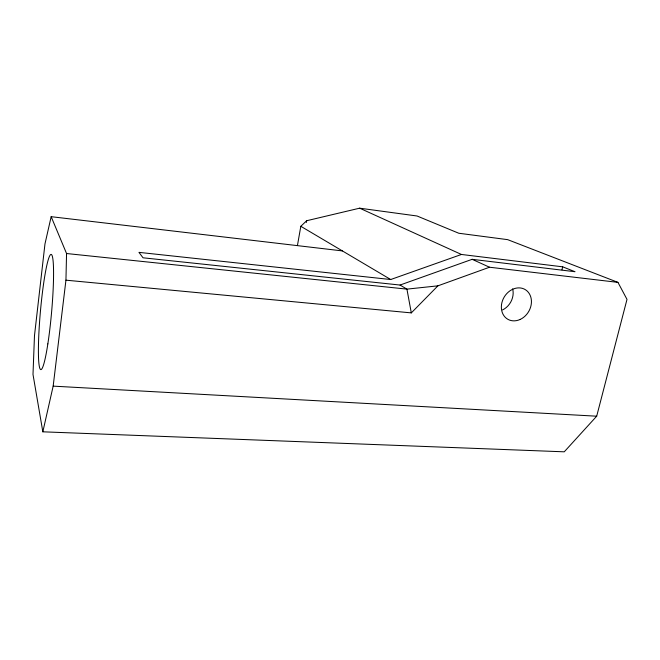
<?xml version="1.0" encoding="UTF-8"?>
<svg xmlns="http://www.w3.org/2000/svg" width="660" height="660" viewBox="0 0 660 660"><rect width="100%" height="100%" fill="white"/><g stroke="black" fill="none" stroke-linecap="round" stroke-linejoin="round"><path stroke-width="0.99" d="M297.454 245.421L300.82 226.297L306.644 220.737L359.634 208.18L417.046 215.993L458.782 233.244L507.656 239.646L617.95 282.373L627 299.376L596.689 416.196L564.25 451.819L42.834 431.813L53.163 386.133L65.942 280.178L66.553 253.523L51.166 216.686L342.4 250.915M306.331 222.486L306.644 220.737M51.166 216.686L44.971 243.936L34.477 335.684L33 374.418L42.834 431.813M561.957 269.816L562.683 266.822L461.447 254.463L359.634 208.18M65.942 280.178L411.304 312.889L437.91 285.838L489.522 267.226L617.95 282.373M461.447 254.463L390.72 279.526L138.955 252.359L143.038 257.796L400.034 285.046L472.139 259.322L575.017 271.722L562.683 266.822M437.91 285.838L406.931 289.129L66.553 253.523M53.163 386.133L596.689 416.196M472.139 259.322L489.522 267.226M300.82 226.297L390.72 279.526M400.034 285.046L406.931 289.129L411.304 312.889M512.647 288.857A16.64 13.909 -59.8 0 1 502.524 309.944M520.261 319.399A17.218 14.231 -59.6 0 0 527.068 290.961A17.218 14.231 -59.6 0 0 501.872 302.75A17.218 14.231 -59.6 0 0 520.261 319.399M47.842 343.901A57.8 5.593 -84.9 0 0 51.472 254.562A57.8 5.593 -84.9 0 0 38.692 337.582A57.8 5.593 -84.9 0 0 47.842 343.901"/></g></svg>
